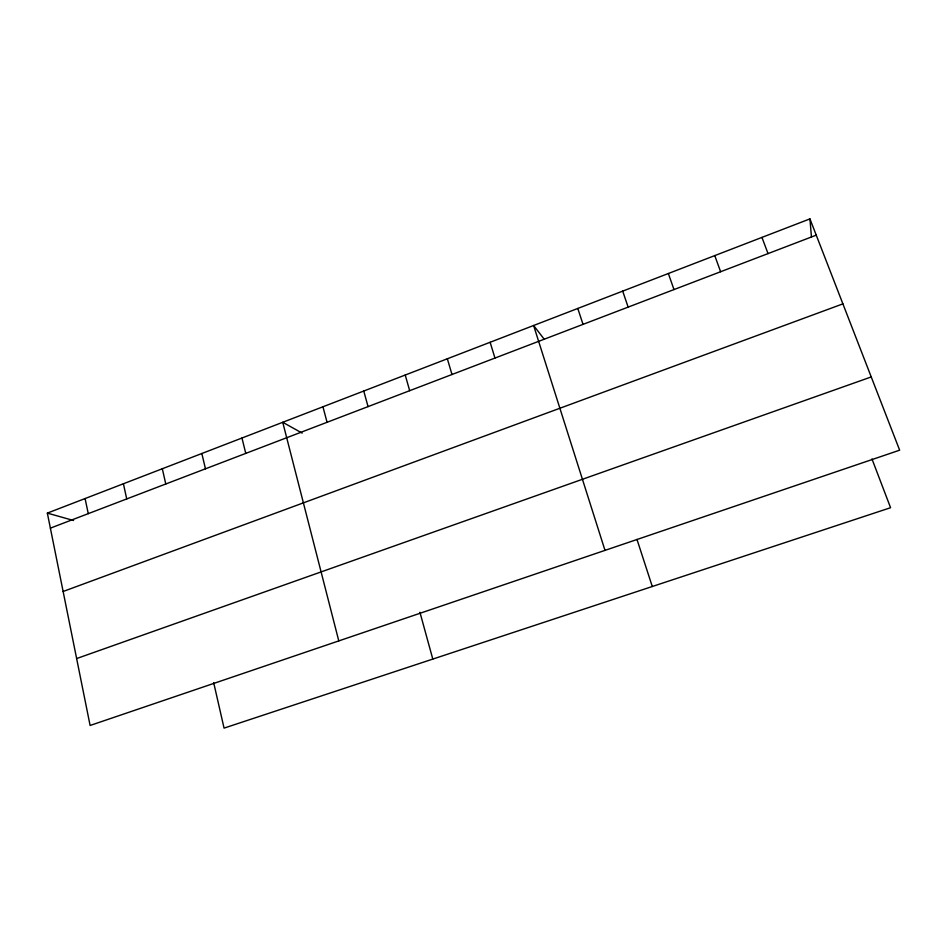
<?xml version="1.0" encoding="UTF-8"?>
<svg xmlns="http://www.w3.org/2000/svg" width="947" height="947" viewBox="0 0 947 947"><rect width="100%" height="100%" fill="white"/><g stroke="black" fill="none" stroke-linecap="round" stroke-linejoin="round"><path stroke-width="1.42" d="M47.35 513.108L809.934 218.887L899.65 450.18L90.107 725.473L47.35 513.108L73.546 520.495M50.38 528.142L816.243 235.152M63.129 591.484L842.901 303.869M76.636 658.556L871.24 376.942M302.14 433.099L282.739 422.291L338.789 640.906M544.123 339.121L533.611 325.496L605.003 550.385M871.962 458.916L890.571 507.71L224.06 728.113L213.691 682.704M761.944 237.401L768.029 253.595M714.76 255.607L720.62 271.73M668.357 273.517L673.992 289.569M622.7 291.12L628.133 307.112M577.788 308.45L583.021 324.371M636.976 539.411L652.282 586.501M490.132 342.281L494.961 358.061M447.339 358.783L451.991 374.503M405.221 375.036L409.684 390.685M363.755 391.028L368.052 406.606M419.923 612.259L432.803 659.088M322.939 406.784L327.058 422.291M241.97 438.023L245.758 453.388M201.829 453.506L205.463 468.812M162.316 468.753L165.784 483.988M123.406 483.763L126.732 498.927M85.088 498.548L88.26 513.641M809.934 218.887L811.449 236.951"/></g></svg>
